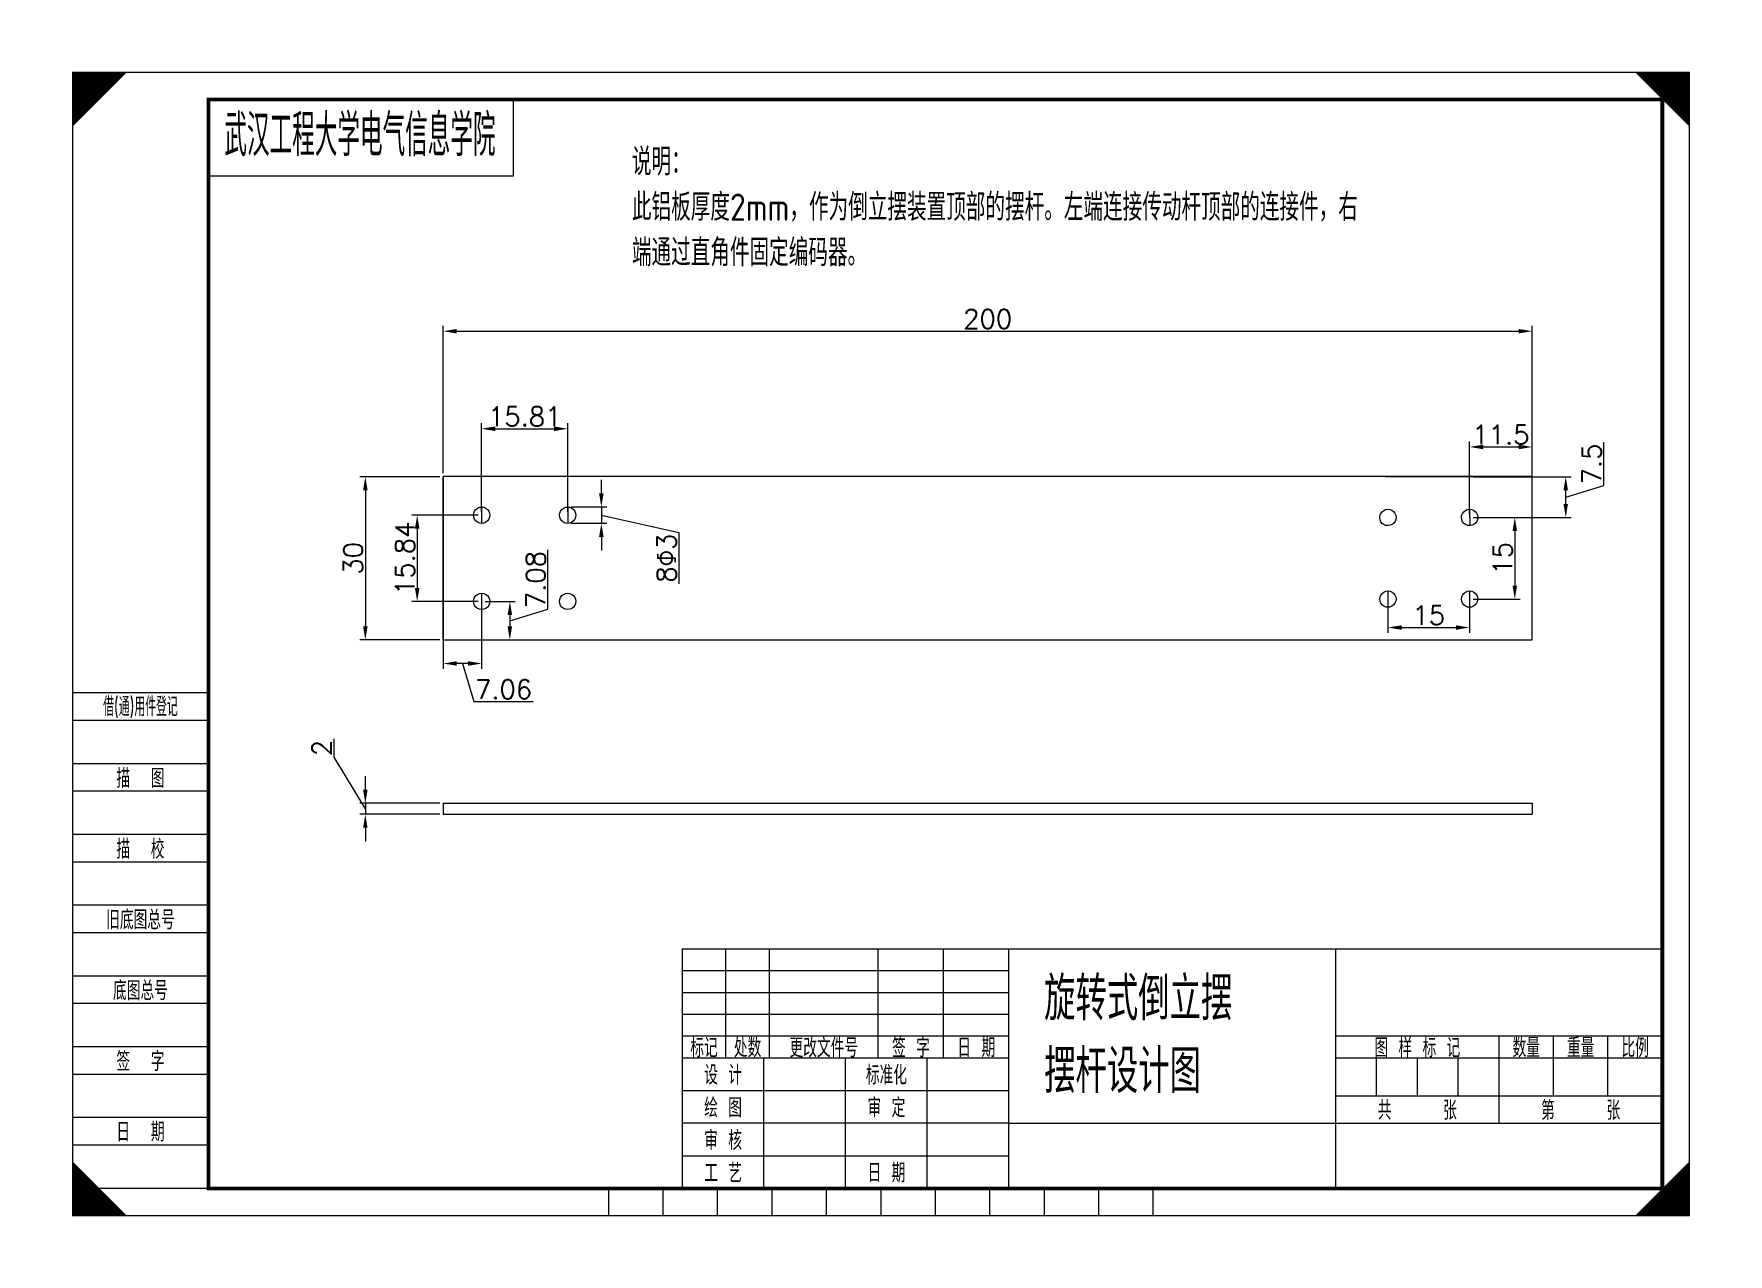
# Model space of a CAD drawing. Extents: x 540 to 851, y 596 to 820.
import ezdxf
from ezdxf.enums import TextEntityAlignment as Align

# ---------------------------------------------------------------- set-up
doc = ezdxf.new("R2010")
doc.units = 0
doc.header["$LTSCALE"] = 2
doc.layers.get('0').update_dxf_attribs({"linetype": 'CONTINUOUS', "lineweight": 18})
doc.layers.get('DEFPOINTS').update_dxf_attribs({"linetype": 'CONTINUOUS', "lineweight": 18})
for name, color, linetype, lineweight in [('00', 7, 'CONTINUOUS', 18), ('1', 6, 'CONTINUOUS', 18), ('5细实线', 7, 'CONTINUOUS', 18), ('BORDER', 7, 'CONTINUOUS', 18), ('DIM', 1, 'CONTINUOUS', 18), ('TEXT', 7, 'CONTINUOUS', 18)]:
    doc.layers.add(name, color=color, linetype=linetype, lineweight=lineweight)
doc.styles.add('HZ', font='gbenor.shx', dxfattribs={"bigfont": 'gbcbig.shx'})
doc.styles.get("Standard").update_dxf_attribs({"font": 'txt.shx', "bigfont": 'hzcf.shx'})
doc.styles.add('STANDARD 0.75', font='gbenor.shx', dxfattribs={"bigfont": 'gbcbig.shx'})
doc.styles.add('YKYHZ', font='gbenor.shx', dxfattribs={"bigfont": 'gbcbig.shx'})
doc.dimstyles.get("Standard").update_dxf_attribs({"dimtxt": 3.5, "dimasz": 2.5, "dimexe": 1, "dimexo": 0.625, "dimgap": 0.5, "dimtad": 1, "dimzin": 12, "dimdsep": 46, "dimtxsty": 'Standard', "dimcen": -0.09, "dimclrd": 256, "dimclre": 256, "dimclrt": 7, "dimazin": 3, "dimtfac": 1, "dimtmove": 1, "dimatfit": 3, "dimfxl": 1, "dimtolj": 1, "dimtzin": 0, "dimlwd": -1, "dimlwe": -1, "dimarcsym": 0})

# ---------------------------------------------------------------- blocks, each defined once
blk = doc.blocks.new('*U0')
at = {"layer": '00', "color": 7, "linetype": 'Continuous', "ltscale": 5}
for p, q in [((81, 205), (25, 205)), ((25, 205), (25, 191)), ((81, 191), (81, 205)), ((25, 191), (81, 191)), ((112, 49), (292, 49)), ((112, 49), (112, 5)), ((172, 5), (172, 49)), ((232, 5), (232, 49)), ((292, 5), (292, 49)), ((112, 29), (172, 29)), ((127, 5), (127, 29)), ((142, 5), (142, 29)), ((157, 5), (157, 29)), ((172, 17), (292, 17))]:
    blk.add_line(p, q, dxfattribs=at)
at = {"layer": '1', "color": 5, "linetype": 'Continuous', "ltscale": 5}
for p, q in [((25, 96), (0, 96)), ((0, 91), (25, 91)), ((25, 83), (0, 83)), ((25, 83), (0, 83)), ((0, 78), (25, 78)), ((25, 70), (0, 70)), ((0, 65), (25, 65)), ((25, 57), (0, 57)), ((0, 52), (25, 52)), ((120, 29), (120, 49)), ((128, 29), (128, 49)), ((148, 29), (148, 49)), ((160, 29), (160, 49)), ((25, 44), (0, 44)), ((112, 45), (172, 45)), ((112, 41), (172, 41)), ((0, 39), (25, 39)), ((112, 37), (172, 37)), ((112, 33), (172, 33)), ((232, 33), (292, 33)), ((262, 17), (262, 33)), ((272, 22), (272, 33)), ((282, 22), (282, 33)), ((25, 31), (0, 31)), ((232, 29), (292, 29)), ((239.5, 22), (239.5, 29)), ((247, 22), (247, 29)), ((254.5, 22), (254.5, 29)), ((0, 26), (25, 26)), ((112, 23), (172, 23)), ((232, 22), (292, 22)), ((25, 18), (0, 18)), ((172, 17), (112, 17)), ((0, 13), (25, 13)), ((112, 11), (172, 11)), ((25, 5), (0, 5)), ((25, 5), (0, 5)), ((25, 5), (0, 5)), ((25, 5), (0, 5)), ((25, 5), (0, 5))]:
    blk.add_line(p, q, dxfattribs=at)
at = {"layer": 'BORDER', "color": 1, "linetype": 'Continuous', "ltscale": 5}
for points in [[(0, 210, 0, 14.14, 0), (5, 205, 14.14, 14.14, 0)], [(297, 210, 0, 14.14, 0), (292, 205, 14.14, 14.14, 0)], [(0, 0, 0, 14.14, 0), (5, 5, 14.14, 14.14, 0)], [(297, 0, 0, 14.14, 0), (292, 5, 14.14, 14.14, 0)]]:
    blk.add_lwpolyline(points, format="xyseb", dxfattribs=at)
blk.add_lwpolyline([(0, 0), (297, 0), (297, 210), (0, 210)], close=True, dxfattribs=at)
at = {"layer": 'BORDER', "color": 1, "linetype": 'Continuous', "ltscale": 5, "const_width": 0.7}
blk.add_lwpolyline([(25, 5), (292, 5), (292, 205), (25, 205)], close=True, dxfattribs=at)
at = {"layer": 'TEXT', "color": 1, "linetype": 'Continuous', "ltscale": 5}
for points in [[(98.5, 0), (98.5, 5)], [(108.5, 0), (108.5, 5)], [(118.5, 0), (118.5, 5)], [(128.5, 0), (128.5, 5)], [(138.5, 0), (138.5, 5)], [(148.5, 0), (148.5, 5)], [(158.5, 0), (158.5, 5)], [(168.5, 0), (168.5, 5)], [(178.5, 0), (178.5, 5)], [(188.5, 0), (188.5, 5)], [(198.5, 0), (198.5, 5)], [(98.5, 0), (198.5, 0)]]:
    blk.add_lwpolyline(points, dxfattribs=at)
at = {"layer": 'TEXT', "color": 7, "linetype": 'Continuous', "ltscale": 5, "style": 'YKYHZ', "width": 0.790251}
blk.add_text('借(通)用件登记', height=3.5, dxfattribs=at).set_placement((12.5, 93.5), align=Align.MIDDLE)
at = {"layer": 'TEXT', "color": 7, "linetype": 'Continuous', "ltscale": 5, "style": 'YKYHZ'}
for s, p in [('描  图', (12.5, 80.5)), ('描  校', (12.5, 67.5)), ('旧底图总号', (12.5, 54.5)), ('底图总号', (12.5, 41.5)), ('标记', (116, 31)), ('处数', (124, 31)), ('更改文件号', (138, 31)), ('签 字', (154, 31)), ('日 期', (166, 31)), ('图 样 标 记', (247, 31)), ('数量', (267, 31)), ('重量', (277, 31)), ('比例', (287, 31)), ('签  字', (12.5, 28.5)), ('设 计', (119.5, 26)), ('标准化', (149.5, 26)), ('绘 图', (119.5, 20)), ('审 定', (149.5, 20)), ('共     张', (247, 19.5)), ('第     张', (277, 19.5)), ('日  期', (12.5, 15.5)), ('审 核', (119.5, 14)), ('工 艺', (119.5, 8)), ('日 期', (149.5, 8))]:
    blk.add_text(s, height=3.5, dxfattribs=at).set_placement(p, align=Align.MIDDLE)
blk = doc.blocks.new('*D7')
at = {"layer": 'DEFPOINTS', "color": 0, "ltscale": 5, "transparency": 16777216}
for p in [(815.34, 765.16), (615.34, 738.44), (815.34, 738.44)]:
    blk.add_point(p, dxfattribs=at)
at = {"layer": 'DIM', "ltscale": 5, "transparency": 16777216}
for p, q in [((615.34, 739.07), (615.34, 766.16)), ((815.34, 739.07), (815.34, 766.16)), ((617.84, 765.16), (812.84, 765.16))]:
    blk.add_line(p, q, dxfattribs=at)
for points in [[(617.84, 765.58), (617.84, 764.75), (615.34, 765.16)], [(812.84, 765.58), (812.84, 764.75), (815.34, 765.16)]]:
    blk.add_solid(points, dxfattribs=at)
at = {"layer": 'DIM', "color": 7, "ltscale": 5, "transparency": 16777216, "insert": (715.34, 767.41), "char_height": 3.5, "attachment_point": 5}
blk.add_mtext('\\A1;200', dxfattribs=at)
blk = doc.blocks.new('*D8')
at = {"layer": 'DEFPOINTS', "color": 0, "ltscale": 5, "transparency": 16777216}
for p in [(615.34, 738.44), (601.05, 708.44), (615.34, 708.44)]:
    blk.add_point(p, dxfattribs=at)
at = {"layer": 'DIM', "ltscale": 5, "transparency": 16777216}
for p, q in [((614.72, 738.44), (600.05, 738.44)), ((601.05, 735.94), (601.05, 710.94)), ((614.72, 708.44), (600.05, 708.44))]:
    blk.add_line(p, q, dxfattribs=at)
for points in [[(600.63, 735.94), (601.46, 735.94), (601.05, 738.44)], [(600.63, 710.94), (601.46, 710.94), (601.05, 708.44)]]:
    blk.add_solid(points, dxfattribs=at)
at = {"layer": 'DIM', "color": 7, "ltscale": 5, "transparency": 16777216, "insert": (598.8, 723.44), "char_height": 3.5, "attachment_point": 5, "rotation": 90}
blk.add_mtext('\\A1;30', dxfattribs=at)
blk = doc.blocks.new('*D10')
at = {"layer": 'DEFPOINTS', "color": 0, "ltscale": 5, "transparency": 16777216}
for p in [(615.34, 678.44), (601.05, 676.44), (615.34, 676.44)]:
    blk.add_point(p, dxfattribs=at)
at = {"layer": 'DIM', "ltscale": 5, "transparency": 16777216}
for p, q in [((595.3, 686.94), (595.3, 690.27)), ((601.05, 677.44), (595.3, 686.94)), ((601.05, 680.94), (601.05, 683.44)), ((614.72, 678.44), (600.05, 678.44)), ((601.05, 678.44), (601.05, 676.44)), ((601.05, 678.44), (601.05, 676.44)), ((614.72, 676.44), (600.05, 676.44)), ((601.05, 673.94), (601.05, 671.44))]:
    blk.add_line(p, q, dxfattribs=at)
for points in [[(600.63, 680.94), (601.46, 680.94), (601.05, 678.44)], [(600.63, 673.94), (601.46, 673.94), (601.05, 676.44)]]:
    blk.add_solid(points, dxfattribs=at)
at = {"layer": 'DIM', "color": 7, "ltscale": 5, "transparency": 16777216, "insert": (593.05, 688.6), "char_height": 3.5, "attachment_point": 5, "rotation": 90}
blk.add_mtext('\\A1;2', dxfattribs=at)
blk = doc.blocks.new('*D11')
at = {"layer": 'DEFPOINTS', "color": 0, "ltscale": 5, "transparency": 16777216}
for p in [(638.21, 732.87), (638.21, 729.87), (644.39, 729.87)]:
    blk.add_point(p, dxfattribs=at)
at = {"layer": 'DIM', "ltscale": 5, "transparency": 16777216}
for p, q in [((644.39, 735.37), (644.39, 737.87)), ((638.84, 732.87), (645.39, 732.87)), ((644.39, 732.87), (644.39, 729.87)), ((644.39, 732.87), (644.39, 729.87)), ((644.39, 731.37), (658.62, 728.16)), ((638.84, 729.87), (645.39, 729.87)), ((658.62, 728.16), (658.62, 718.78)), ((644.39, 727.37), (644.39, 724.87))]:
    blk.add_line(p, q, dxfattribs=at)
for points in [[(643.97, 735.37), (644.81, 735.37), (644.39, 732.87)], [(643.97, 727.37), (644.81, 727.37), (644.39, 729.87)]]:
    blk.add_solid(points, dxfattribs=at)
at = {"layer": 'DIM', "color": 7, "ltscale": 5, "transparency": 16777216, "insert": (656.37, 723.47), "char_height": 3.5, "attachment_point": 5, "rotation": 90}
blk.add_mtext('\\A1;8{\\Fgbenor,gbcbig|c134;Φ}3', dxfattribs=at)
blk = doc.blocks.new('*D14')
at = {"layer": 'DEFPOINTS', "color": 0, "ltscale": 5, "transparency": 16777216}
for p in [(638.21, 747.24), (622.4, 731.37), (638.21, 731.35)]:
    blk.add_point(p, dxfattribs=at)
at = {"layer": 'DIM', "ltscale": 5, "transparency": 16777216}
for p, q in [((622.4, 731.99), (622.4, 748.24)), ((624.9, 747.24), (635.71, 747.24)), ((638.21, 731.97), (638.21, 748.24))]:
    blk.add_line(p, q, dxfattribs=at)
for points in [[(624.9, 747.66), (624.9, 746.82), (622.4, 747.24)], [(635.71, 747.66), (635.71, 746.82), (638.21, 747.24)]]:
    blk.add_solid(points, dxfattribs=at)
at = {"layer": 'DIM', "color": 7, "ltscale": 5, "transparency": 16777216, "insert": (630.31, 749.49), "char_height": 3.5, "attachment_point": 5}
blk.add_mtext('\\A1;15.81', dxfattribs=at)
blk = doc.blocks.new('*D16')
at = {"layer": 'DEFPOINTS', "color": 0, "ltscale": 5, "transparency": 16777216}
for p in [(622.4, 731.37), (610.57, 715.52), (622.4, 715.52)]:
    blk.add_point(p, dxfattribs=at)
at = {"layer": 'DIM', "ltscale": 5, "transparency": 16777216}
for p, q in [((621.78, 731.37), (609.57, 731.37)), ((610.57, 728.87), (610.57, 718.02)), ((621.78, 715.52), (609.57, 715.52))]:
    blk.add_line(p, q, dxfattribs=at)
for points in [[(610.15, 728.87), (610.99, 728.87), (610.57, 731.37)], [(610.15, 718.02), (610.99, 718.02), (610.57, 715.52)]]:
    blk.add_solid(points, dxfattribs=at)
at = {"layer": 'DIM', "color": 7, "ltscale": 5, "transparency": 16777216, "insert": (608.32, 723.44), "char_height": 3.5, "attachment_point": 5, "rotation": 90}
blk.add_mtext('\\A1;15.84', dxfattribs=at)
blk = doc.blocks.new('*D17')
at = {"layer": 'DEFPOINTS', "color": 0, "ltscale": 5, "transparency": 16777216}
for p in [(803.84, 730.94), (803.84, 715.94), (812.15, 715.94)]:
    blk.add_point(p, dxfattribs=at)
at = {"layer": 'DIM', "ltscale": 5, "transparency": 16777216}
for p, q in [((804.47, 730.94), (813.15, 730.94)), ((812.15, 728.44), (812.15, 718.44)), ((804.47, 715.94), (813.15, 715.94))]:
    blk.add_line(p, q, dxfattribs=at)
for points in [[(811.73, 728.44), (812.56, 728.44), (812.15, 730.94)], [(811.73, 718.44), (812.56, 718.44), (812.15, 715.94)]]:
    blk.add_solid(points, dxfattribs=at)
at = {"layer": 'DIM', "color": 7, "ltscale": 5, "transparency": 16777216, "insert": (809.9, 723.44), "char_height": 3.5, "attachment_point": 5, "rotation": 90}
blk.add_mtext('\\A1;15', dxfattribs=at)
blk = doc.blocks.new('*D18')
at = {"layer": 'DEFPOINTS', "color": 0, "ltscale": 5, "transparency": 16777216}
for p in [(788.84, 715.94), (803.84, 715.94), (803.84, 710.73)]:
    blk.add_point(p, dxfattribs=at)
at = {"layer": 'DIM', "ltscale": 5, "transparency": 16777216}
for p, q in [((788.84, 715.32), (788.84, 709.73)), ((803.84, 715.32), (803.84, 709.73)), ((791.34, 710.73), (801.34, 710.73))]:
    blk.add_line(p, q, dxfattribs=at)
for points in [[(791.34, 711.14), (791.34, 710.31), (788.84, 710.73)], [(801.34, 711.14), (801.34, 710.31), (803.84, 710.73)]]:
    blk.add_solid(points, dxfattribs=at)
at = {"layer": 'DIM', "color": 7, "ltscale": 5, "transparency": 16777216, "insert": (796.34, 712.98), "char_height": 3.5, "attachment_point": 5}
blk.add_mtext('\\A1;15', dxfattribs=at)
blk = doc.blocks.new('*D19')
at = {"layer": 'DEFPOINTS', "color": 0, "ltscale": 5, "transparency": 16777216}
for p in [(622.4, 715.52), (622.4, 708.44), (627.59, 708.44)]:
    blk.add_point(p, dxfattribs=at)
at = {"layer": 'DIM', "ltscale": 5, "transparency": 16777216}
for p, q in [((634.59, 714.08), (634.59, 725)), ((623.03, 715.52), (628.59, 715.52)), ((627.59, 711.98), (634.59, 714.08)), ((627.59, 713.02), (627.59, 710.94)), ((623.03, 708.44), (628.59, 708.44))]:
    blk.add_line(p, q, dxfattribs=at)
for points in [[(627.17, 713.02), (628, 713.02), (627.59, 715.52)], [(627.17, 710.94), (628, 710.94), (627.59, 708.44)]]:
    blk.add_solid(points, dxfattribs=at)
at = {"layer": 'DIM', "color": 7, "ltscale": 5, "transparency": 16777216, "insert": (632.34, 719.54), "char_height": 3.5, "attachment_point": 5, "rotation": 90}
blk.add_mtext('\\A1;7.08', dxfattribs=at)
blk = doc.blocks.new('*D20')
at = {"layer": 'DEFPOINTS', "color": 0, "ltscale": 5, "transparency": 16777216}
for p in [(615.34, 715.52), (622.4, 715.52), (615.34, 704.12)]:
    blk.add_point(p, dxfattribs=at)
at = {"layer": 'DIM', "ltscale": 5, "transparency": 16777216}
for p, q in [((615.34, 714.9), (615.34, 703.12)), ((622.4, 714.9), (622.4, 703.12)), ((619.9, 704.12), (617.84, 704.12)), ((618.87, 704.12), (620.97, 697.12)), ((620.97, 697.12), (631.89, 697.12))]:
    blk.add_line(p, q, dxfattribs=at)
for points in [[(617.84, 704.54), (617.84, 703.71), (615.34, 704.12)], [(619.9, 704.54), (619.9, 703.71), (622.4, 704.12)]]:
    blk.add_solid(points, dxfattribs=at)
at = {"layer": 'DIM', "color": 7, "ltscale": 5, "transparency": 16777216, "insert": (626.43, 699.37), "char_height": 3.5, "attachment_point": 5}
blk.add_mtext('\\A1;7.06', dxfattribs=at)
blk = doc.blocks.new('*D21')
at = {"layer": 'DEFPOINTS', "color": 0, "ltscale": 5, "transparency": 16777216}
for p in [(815.34, 743.9), (803.84, 730.94), (815.34, 730.94)]:
    blk.add_point(p, dxfattribs=at)
at = {"layer": 'DIM', "ltscale": 5, "transparency": 16777216}
for p, q in [((803.84, 731.57), (803.84, 744.9)), ((806.34, 743.9), (812.84, 743.9)), ((815.34, 731.57), (815.34, 744.9))]:
    blk.add_line(p, q, dxfattribs=at)
for points in [[(806.34, 744.31), (806.34, 743.48), (803.84, 743.9)], [(812.84, 744.31), (812.84, 743.48), (815.34, 743.9)]]:
    blk.add_solid(points, dxfattribs=at)
at = {"layer": 'DIM', "color": 7, "ltscale": 5, "transparency": 16777216, "insert": (809.59, 746.15), "char_height": 3.5, "attachment_point": 5}
blk.add_mtext('\\A1;11.5', dxfattribs=at)
blk = doc.blocks.new('*D22')
at = {"layer": 'DEFPOINTS', "color": 0, "ltscale": 5, "transparency": 16777216}
for p in [(803.84, 738.44), (821.5, 738.44), (803.84, 730.94)]:
    blk.add_point(p, dxfattribs=at)
at = {"layer": 'DIM', "ltscale": 5, "transparency": 16777216}
for p, q in [((828.5, 736.79), (828.5, 744.79)), ((804.47, 738.44), (822.5, 738.44)), ((821.5, 734.69), (828.5, 736.79)), ((821.5, 733.44), (821.5, 735.94)), ((804.47, 730.94), (822.5, 730.94))]:
    blk.add_line(p, q, dxfattribs=at)
for points in [[(821.08, 735.94), (821.91, 735.94), (821.5, 738.44)], [(821.08, 733.44), (821.91, 733.44), (821.5, 730.94)]]:
    blk.add_solid(points, dxfattribs=at)
at = {"layer": 'DIM', "color": 7, "ltscale": 5, "transparency": 16777216, "insert": (826.25, 740.79), "char_height": 3.5, "attachment_point": 5, "rotation": 90}
blk.add_mtext('\\A1;7.5', dxfattribs=at)

msp = doc.modelspace()

# ---------------------------------------------------------------- linework, layer by layer
for p, q in [((815.34, 738.445), (615.34, 738.445)), ((615.34, 738.445), (615.34, 708.445)), ((615.34, 708.445), (615.34, 738.445)), ((645.272, 738.445), (615.34, 738.445)), ((788.34, 738.445), (813.34, 738.445)), ((815.34, 708.445), (815.34, 738.445)), ((620.903, 731.366), (620.954, 731.754)), ((620.954, 730.977), (620.903, 731.366)), ((620.954, 731.754), (621.104, 732.116)), ((621.104, 732.116), (621.343, 732.426)), ((621.343, 732.426), (621.653, 732.665)), ((621.653, 732.665), (622.015, 732.814)), ((622.015, 732.814), (622.403, 732.866)), ((622.403, 732.866), (622.791, 732.814)), ((622.791, 732.814), (623.153, 732.665)), ((623.153, 732.665), (623.464, 732.426)), ((623.464, 732.426), (623.702, 732.116)), ((623.702, 732.116), (623.852, 731.754)), ((623.852, 731.754), (623.903, 731.366)), ((623.903, 731.366), (623.852, 730.977)), ((636.709, 731.367), (636.761, 731.755)), ((636.76, 730.979), (636.709, 731.367)), ((636.761, 731.755), (636.911, 732.117)), ((636.911, 732.117), (637.15, 732.427)), ((637.15, 732.427), (637.461, 732.665)), ((637.461, 732.665), (637.822, 732.815)), ((637.822, 732.815), (638.211, 732.866)), ((638.211, 732.866), (638.599, 732.814)), ((638.599, 732.814), (638.961, 732.664)), ((638.961, 732.664), (639.271, 732.425)), ((639.271, 732.425), (639.509, 732.114)), ((639.509, 732.114), (639.658, 731.752)), ((639.709, 731.364), (639.657, 730.976)), ((639.658, 731.752), (639.709, 731.364)), ((787.34, 730.917), (787.385, 731.306)), ((787.385, 731.306), (787.528, 731.671)), ((787.528, 731.671), (787.76, 731.986)), ((787.76, 731.986), (788.067, 732.23)), ((788.067, 732.23), (788.426, 732.386)), ((788.426, 732.386), (788.813, 732.444)), ((788.813, 732.444), (789.202, 732.4)), ((789.202, 732.4), (789.567, 732.257)), ((789.567, 732.257), (789.881, 732.024)), ((789.881, 732.024), (790.125, 731.718)), ((790.125, 731.718), (790.282, 731.359)), ((790.282, 731.359), (790.34, 730.972)), ((802.34, 730.917), (802.385, 731.306)), ((802.385, 731.306), (802.528, 731.671)), ((802.528, 731.671), (802.76, 731.986)), ((802.76, 731.986), (803.067, 732.23)), ((803.067, 732.23), (803.426, 732.386)), ((803.426, 732.386), (803.813, 732.444)), ((803.813, 732.444), (804.202, 732.4)), ((804.202, 732.4), (804.567, 732.257)), ((804.567, 732.257), (804.881, 732.024)), ((804.881, 732.024), (805.125, 731.718)), ((805.125, 731.718), (805.282, 731.359)), ((805.282, 731.359), (805.34, 730.972)), ((621.104, 730.616), (620.954, 730.977)), ((621.343, 730.305), (621.104, 730.616)), ((621.653, 730.066), (621.343, 730.305)), ((622.015, 729.917), (621.653, 730.066)), ((622.403, 729.866), (622.015, 729.917)), ((622.791, 729.917), (622.403, 729.866)), ((623.153, 730.066), (622.791, 729.917)), ((623.464, 730.305), (623.153, 730.066)), ((623.702, 730.616), (623.464, 730.305)), ((623.852, 730.977), (623.702, 730.616)), ((636.909, 730.617), (636.76, 730.979)), ((637.147, 730.306), (636.909, 730.617)), ((637.458, 730.067), (637.147, 730.306)), ((637.819, 729.917), (637.458, 730.067)), ((638.207, 729.866), (637.819, 729.917)), ((638.596, 729.916), (638.207, 729.866)), ((638.958, 730.066), (638.596, 729.916)), ((639.268, 730.304), (638.958, 730.066)), ((639.507, 730.614), (639.268, 730.304)), ((639.657, 730.976), (639.507, 730.614)), ((787.399, 730.53), (787.34, 730.917)), ((787.555, 730.171), (787.399, 730.53)), ((787.799, 729.865), (787.555, 730.171)), ((788.114, 729.632), (787.799, 729.865)), ((788.478, 729.489), (788.114, 729.632)), ((788.867, 729.445), (788.478, 729.489)), ((789.255, 729.503), (788.867, 729.445)), ((789.614, 729.659), (789.255, 729.503)), ((789.92, 729.903), (789.614, 729.659)), ((790.153, 730.218), (789.92, 729.903)), ((790.296, 730.583), (790.153, 730.218)), ((790.34, 730.972), (790.296, 730.583)), ((802.399, 730.53), (802.34, 730.917)), ((802.555, 730.171), (802.399, 730.53)), ((802.799, 729.865), (802.555, 730.171)), ((803.114, 729.632), (802.799, 729.865)), ((803.478, 729.489), (803.114, 729.632)), ((803.867, 729.445), (803.478, 729.489)), ((804.255, 729.503), (803.867, 729.445)), ((804.614, 729.659), (804.255, 729.503)), ((804.92, 729.903), (804.614, 729.659)), ((805.153, 730.218), (804.92, 729.903)), ((805.296, 730.583), (805.153, 730.218)), ((805.34, 730.972), (805.296, 730.583)), ((620.903, 715.525), (620.955, 715.914)), ((620.955, 715.914), (621.105, 716.275)), ((621.105, 716.275), (621.344, 716.586)), ((621.344, 716.586), (621.655, 716.824)), ((621.655, 716.824), (622.017, 716.973)), ((622.017, 716.973), (622.405, 717.024)), ((622.405, 717.024), (622.793, 716.972)), ((622.793, 716.972), (623.155, 716.822)), ((623.155, 716.822), (623.465, 716.583)), ((623.465, 716.583), (623.703, 716.272)), ((623.703, 716.272), (623.853, 715.91)), ((623.853, 715.91), (623.903, 715.522)), ((636.709, 715.524), (636.76, 715.912)), ((636.76, 715.912), (636.91, 716.274)), ((636.91, 716.274), (637.148, 716.584)), ((637.148, 716.584), (637.459, 716.823)), ((637.459, 716.823), (637.821, 716.973)), ((637.821, 716.973), (638.209, 717.024)), ((638.209, 717.024), (638.597, 716.973)), ((638.597, 716.973), (638.959, 716.823)), ((638.959, 716.823), (639.27, 716.584)), ((639.27, 716.584), (639.508, 716.274)), ((639.508, 716.274), (639.658, 715.912)), ((639.658, 715.912), (639.709, 715.524)), ((787.34, 715.951), (787.393, 716.339)), ((787.39, 715.563), (787.34, 715.951)), ((787.393, 716.339), (787.544, 716.7)), ((787.544, 716.7), (787.784, 717.01)), ((787.784, 717.01), (788.096, 717.247)), ((788.096, 717.247), (788.458, 717.395)), ((788.458, 717.395), (788.847, 717.445)), ((788.847, 717.445), (789.235, 717.392)), ((789.235, 717.392), (789.596, 717.24)), ((789.596, 717.24), (789.905, 717.001)), ((789.905, 717.001), (790.143, 716.689)), ((790.143, 716.689), (790.291, 716.327)), ((790.34, 715.938), (790.287, 715.55)), ((790.291, 716.327), (790.34, 715.938)), ((802.34, 715.951), (802.393, 716.339)), ((802.39, 715.563), (802.34, 715.951)), ((802.393, 716.339), (802.544, 716.7)), ((802.544, 716.7), (802.784, 717.01)), ((802.784, 717.01), (803.096, 717.247)), ((803.096, 717.247), (803.458, 717.395)), ((803.458, 717.395), (803.847, 717.445)), ((803.847, 717.445), (804.235, 717.392)), ((804.235, 717.392), (804.596, 717.24)), ((804.596, 717.24), (804.905, 717.001)), ((804.905, 717.001), (805.143, 716.689)), ((805.143, 716.689), (805.291, 716.327)), ((805.34, 715.938), (805.287, 715.55)), ((805.291, 716.327), (805.34, 715.938)), ((620.954, 715.137), (620.903, 715.525)), ((621.103, 714.775), (620.954, 715.137)), ((621.341, 714.464), (621.103, 714.775)), ((621.652, 714.226), (621.341, 714.464)), ((622.013, 714.075), (621.652, 714.226)), ((622.402, 714.024), (622.013, 714.075)), ((622.79, 714.074), (622.402, 714.024)), ((623.152, 714.224), (622.79, 714.074)), ((623.463, 714.462), (623.152, 714.224)), ((623.701, 714.772), (623.463, 714.462)), ((623.852, 715.134), (623.701, 714.772)), ((623.903, 715.522), (623.852, 715.134)), ((636.76, 715.135), (636.709, 715.524)), ((636.91, 714.774), (636.76, 715.135)), ((637.148, 714.463), (636.91, 714.774)), ((637.459, 714.225), (637.148, 714.463)), ((637.821, 714.075), (637.459, 714.225)), ((638.209, 714.024), (637.821, 714.075)), ((638.597, 714.075), (638.209, 714.024)), ((638.959, 714.225), (638.597, 714.075)), ((639.27, 714.463), (638.959, 714.225)), ((639.508, 714.774), (639.27, 714.463)), ((639.658, 715.135), (639.508, 714.774)), ((639.709, 715.524), (639.658, 715.135)), ((787.538, 715.2), (787.39, 715.563)), ((787.775, 714.889), (787.538, 715.2)), ((788.085, 714.649), (787.775, 714.889)), ((788.446, 714.497), (788.085, 714.649)), ((788.834, 714.445), (788.446, 714.497)), ((789.222, 714.494), (788.834, 714.445)), ((789.585, 714.642), (789.222, 714.494)), ((789.896, 714.879), (789.585, 714.642)), ((790.136, 715.189), (789.896, 714.879)), ((790.287, 715.55), (790.136, 715.189)), ((802.538, 715.2), (802.39, 715.563)), ((802.775, 714.889), (802.538, 715.2)), ((803.085, 714.649), (802.775, 714.889)), ((803.446, 714.497), (803.085, 714.649)), ((803.834, 714.445), (803.446, 714.497)), ((804.222, 714.494), (803.834, 714.445)), ((804.585, 714.642), (804.222, 714.494)), ((804.896, 714.879), (804.585, 714.642)), ((805.136, 715.189), (804.896, 714.879)), ((805.287, 715.55), (805.136, 715.189)), ((615.34, 708.445), (815.34, 708.445)), ((615.34, 708.445), (645.272, 708.445)), ((788.34, 708.445), (813.34, 708.445)), ((615.34, 678.445), (815.34, 678.445)), ((615.34, 678.445), (615.34, 676.445)), ((815.34, 678.445), (815.34, 676.445)), ((615.34, 676.445), (815.34, 676.445))]:
    msp.add_line(p, q)
at = {"layer": 'DIM', "ltscale": 5}
for p, q in [((622.403, 732.866), (622.403, 729.866)), ((638.211, 732.866), (638.207, 729.866)), ((803.813, 732.444), (803.867, 729.445)), ((622.405, 717.024), (622.402, 714.024)), ((788.847, 717.445), (788.834, 714.445)), ((803.847, 717.445), (803.834, 714.445))]:
    msp.add_line(p, q, dxfattribs=at)

# ---------------------------------------------------------------- block references
at = {"layer": 'BORDER', "linetype": 'Continuous', "ltscale": 5}
msp.add_blockref('*U0', (547.249, 602.704), dxfattribs=at)

# ---------------------------------------------------------------- texts
at = {"style": 'STANDARD 0.75', "width": 0.75}
msp.add_text('武汉工程大学电气信息学院', height=7.68474, dxfattribs=at).set_placement((575.167, 797.31))
at = {"layer": '5细实线', "ltscale": 5, "attachment_point": 1, "style": 'HZ'}
for s, width, gutter_width, insert, char_height in [('说明：\\P此铝板厚度2mm，作为倒立摆装置顶部的摆杆。左端连接传动杆顶部的连接件，右端通过直角件固定编码器。', 133.67181, 17.5, (650.005, 798.774), 5), ('旋转式倒立摆\\P摆杆设计图', 52.53685, 50, (725.705, 646.567), 8)]:
    msp.add_mtext_dynamic_manual_height_columns(s, width=width, gutter_width=gutter_width, heights=[0], dxfattribs=dict(at, insert=insert, char_height=char_height))

# ---------------------------------------------------------------- dimensions: what is measured, and where the dimension line sits
at = {"layer": 'DIM', "ltscale": 5}
for base, p1, p2, picture, middle in [((815.34, 765.164), (615.34, 738.445), (815.34, 738.445), '*D7', (715.34, 767.414)), ((638.209, 747.239), (622.403, 731.366), (638.209, 731.348), '*D14', (630.306, 749.489)), ((815.34, 743.897), (803.84, 730.945), (815.34, 730.945), '*D21', (809.59, 746.147)), ((803.84, 710.726), (788.84, 715.945), (803.84, 715.945), '*D18', (796.34, 712.976)), ((615.34, 704.123), (622.403, 715.524), (615.34, 715.524), '*D20', (621.472, 699.373))]:
    dim = msp.add_linear_dim(base=base, p1=p1, p2=p2, dimstyle='Standard', dxfattribs=at)
    dim.commit()
    dim.dimension.update_dxf_attribs({"geometry": picture, "text_midpoint": middle})
for base, p1, p2, picture, middle in [((821.496, 738.445), (803.84, 730.945), (803.84, 738.445), '*D22', (826.246, 737.295)), ((601.045, 708.445), (615.34, 738.445), (615.34, 708.445), '*D8', (598.795, 723.445)), ((610.569, 715.524), (622.403, 731.366), (622.403, 715.524), '*D16', (608.319, 723.445)), ((812.147, 715.945), (803.84, 730.945), (803.84, 715.945), '*D17', (809.897, 723.445)), ((627.585, 708.445), (622.403, 715.524), (622.403, 708.445), '*D19', (632.335, 714.584))]:
    dim = msp.add_linear_dim(base=base, p1=p1, p2=p2, angle=90, dimstyle='Standard', dxfattribs=at)
    dim.commit()
    dim.dimension.update_dxf_attribs({"geometry": picture, "text_midpoint": middle})
dim = msp.add_linear_dim(base=(644.39, 729.866), p1=(638.211, 732.866), p2=(638.211, 729.866), angle=90, text='8{\\Fgbenor,gbcbig|c134;Φ}3', dimstyle='Standard', dxfattribs=at)
dim.commit()
dim.dimension.update_dxf_attribs({"geometry": '*D11', "text_midpoint": (658.617, 727.657), "dimtype": 160})
dim = msp.add_linear_dim(base=(601.045, 676.445), p1=(615.34, 678.445), p2=(615.34, 676.445), angle=90, dimstyle='Standard', dxfattribs=at)
dim.commit()
dim.dimension.update_dxf_attribs({"geometry": '*D10', "text_midpoint": (595.295, 687.437), "dimtype": 160})

doc.saveas('drawing.dxf')
